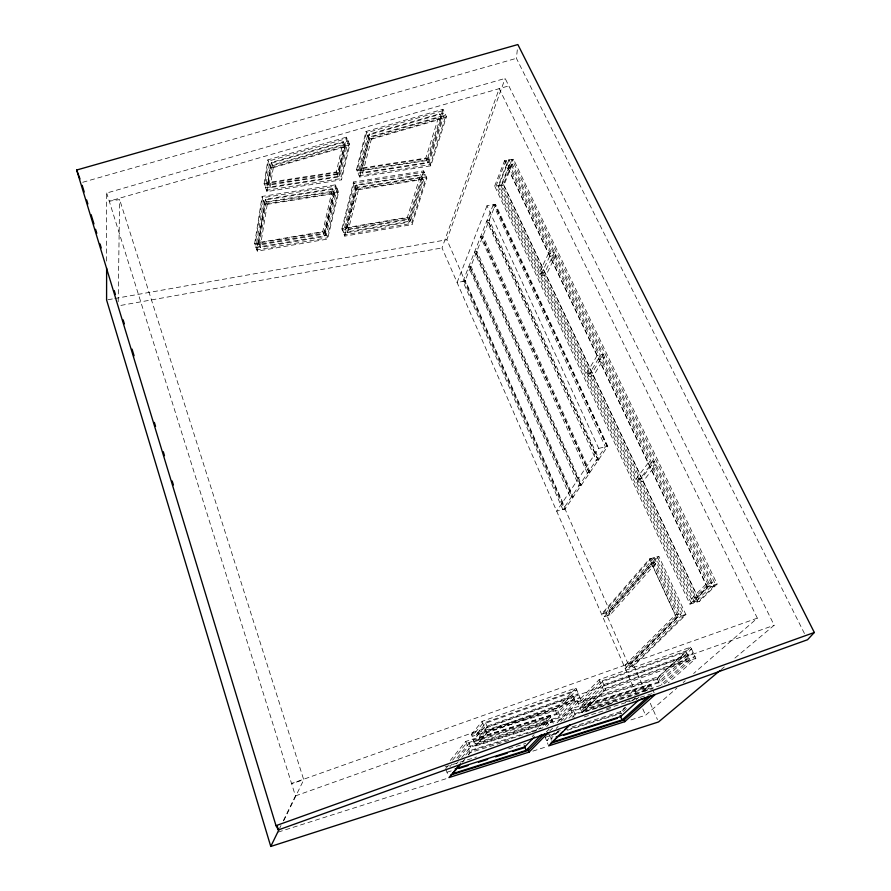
<?xml version="1.0" encoding="UTF-8"?>
<svg xmlns="http://www.w3.org/2000/svg" width="891" height="891" viewBox="0 0 891 891"><rect width="100%" height="100%" fill="white"/><g stroke="black" fill="none" stroke-linecap="round" stroke-linejoin="round"><path stroke-width="0.67" stroke-dasharray="4.46 3.34" d="M106.63 261.085L106.686 193.024L505.141 78.419L774.168 625.248L733.839 658.972M118.191 301.748L119.617 199.584L109.237 201.177L508.806 85.881M804.45 633.523L516.412 58.327L517.571 47.301M254.626 243.733L262.099 196.432L335.551 184.827L338.569 192.289L327.587 239.078L257.31 251.128L254.626 243.733L324.747 231.838L335.551 184.827M264.092 183.858L267.89 159.868L346.51 137.136L349.706 144.81L341.487 179.848L266.988 191.554L264.092 183.858L338.424 172.342L346.51 137.136M258.345 242.575L265.362 199.272L332.577 188.591L334.582 193.559L324.658 236.494L260.15 247.509L258.345 242.575L322.765 231.66L332.577 188.591M268.068 182.521L271.321 162.474L343.269 141.658L345.385 146.759L338.413 176.975L270.006 187.656L268.068 182.521L336.364 171.952L343.269 141.658M257.31 251.128L264.95 204.072L262.099 196.432M266.988 191.554L270.864 167.664L267.89 159.868M260.15 247.509L267.255 204.351L265.362 199.272M270.006 187.656L273.303 167.664L271.321 162.474M341.888 228.931L353.493 181.987L423.659 170.905L426.856 178.144L412.032 224.588L344.772 236.126L341.888 228.931L409.025 217.549L412.032 224.588M356.578 169.524L365.967 131.523L442.994 109.259L446.447 116.766L430.787 165.826L359.674 176.997L356.578 169.524L427.535 158.52L430.787 165.826M345.686 227.784L356.467 184.793L420.675 174.591L422.802 179.425L409.359 222.037L347.613 232.584L345.686 227.784L407.354 217.337L420.675 174.591M360.632 168.199L369.164 134.162L439.653 113.758L441.947 118.759L427.992 162.975L362.704 173.177L360.632 168.199L425.82 158.097L439.653 113.758M344.772 236.126L356.545 189.404L353.493 181.987M359.674 176.997L369.208 139.152L365.967 131.523M347.613 232.584L358.494 189.727L356.467 184.793M362.704 173.177L371.324 139.241L369.164 134.162M423.659 170.905L408.356 219.687L346.644 230.179L357.48 187.266L421.744 177.008M442.994 109.259L426.912 160.536L361.668 170.682L370.244 136.702L440.8 116.264M636.207 693.744L442.025 247.921L499.216 88.643L757.339 618.154L693.621 673.507M685.925 614.701L676.525 617.463L625.181 668.439L633.857 665.811L685.925 614.701L658.839 556.34L649.561 558.891L601.525 614.122L610.101 611.672L446.881 239.724L505.141 78.419M486.998 205.765L457.094 282.525L465.002 281.033L495.519 204.317L486.998 205.765L598.707 448.418L556.675 511.156L565.05 509.006L607.751 446.235L495.519 204.317M494.683 186.03L504.584 160.625L513.45 159.222L717.132 584.062L699.513 601.358L689.935 604.154L494.683 186.03L503.359 184.593L513.45 159.222M512.325 164.144L503.905 185.261L699.346 600.423L692.953 602.283L498.114 186.219L506.422 165.091L512.325 164.144L714.003 586.011L707.476 587.893L506.422 165.091M279.785 827.962L280.988 825.5M283.405 820.566L295.444 795.919L106.686 193.024M283.639 820.901L303.753 779.792L119.617 199.584M450.233 760.524L465.77 741.412L550.07 715.295L553.745 724.372M471.35 734.552L482.076 721.354L575.965 687.963L580.732 699.413L561.308 719.237L475.638 745.956L471.35 734.552L556.797 708.189L561.308 719.237M445.7 768.666L447.427 766.55M452.617 760.201L466.461 743.283L550.805 717.099L539.656 728.805M449.933 766.594L451.67 764.478M456.916 758.118L469.134 743.294L546.261 719.327L549.19 726.599M476.652 734.162L485.74 723.147L571.621 692.563L574.784 700.192L558.212 717.288L479.536 741.769L476.652 734.162L555.204 709.904L575.965 687.963M458.297 758.575L467.864 747.026L552.275 720.741L546.673 726.544M456.493 763.843L458.252 761.738M461.761 757.539L470.526 747.026L547.731 722.957L542.953 727.947M465.77 754.955L469.267 750.79L545.827 726.856M468.22 754.744L469.969 752.672L509.585 740.265M475.638 745.956L486.531 733.048L580.732 699.413M462.229 762.25L464.879 759.121M468.41 754.944L471.929 750.768L530.858 732.335M479.536 741.769L488.702 730.91L574.784 700.192M604.254 616.683L651.321 563.09L657.502 561.375L681.47 613.197L631.073 663.182L625.293 664.931L626.629 668.005L678.096 617.006L651.109 558.468L602.962 613.71L604.254 616.683L609.967 615.035L657.502 561.375M610.101 611.672L658.839 556.34M607.116 615.859L654.417 562.232L678.352 614.111L628.188 664.062M535.235 730.943L550.07 715.295M532.217 736.601L534.077 734.652M546.25 732.068L549.056 729.183M557.053 722.746L570.563 708.935L650.33 684.221L654.194 692.975M611.326 703.634L582.124 712.744L577.568 701.774L599.142 679.722L690.703 647.156L695.838 658.304L668.217 682.929M549.78 730.999L552.598 728.114M560.673 721.554L571.309 710.74L651.098 685.97L645.117 691.438M556.207 728.393L558.134 726.443M563.914 720.596L573.548 710.851L646.532 688.175L647.568 690.514M582.959 701.328L602.472 681.593L686.237 651.767L689.634 659.195L660.365 685.513L586.011 708.646L582.959 701.328L657.202 678.396L686.237 651.767M554.347 732.903L546.573 740.722L551.819 739.062M568.904 718.246L572.79 714.348L639.56 693.543M558.579 730.91L550.85 738.65L553.478 737.826M572.122 717.355L575.029 714.448L617.53 701.195M625.293 664.931L675.233 615.024L681.47 613.197M689.935 604.154L707.32 586.879L717.132 584.062M586.011 708.646L605.691 689.155L689.634 659.195M582.124 712.744L603.987 691.104L695.838 658.304M572.011 726.911L620.437 711.664L625.415 707.098M632.398 700.694L635.383 697.943M642.355 691.539L650.33 684.221M577.568 701.774L658.36 676.848L690.703 647.156M625.293 707.666L619.223 713.234L566.576 729.829M642.489 691.895L646.532 688.175M623.143 711.508L628.144 706.942M636.129 699.647L639.125 696.918M664.341 683.887L694.98 656.444L603.174 689.2L581.355 710.918L653.014 688.609M630.984 719.895L645.574 715.25L676.915 688.03M683.174 682.584L685.268 680.769M721.109 669.62L724.294 666.958M469.813 266.832L572.679 497.802L469.813 266.832L470.949 266.075L573.325 496.844L572.044 497.568L570.775 497.891L468.621 267.055L470.715 266.665M757.339 618.154L291.569 783.534L303.753 779.792M295.444 795.919L774.168 625.248M278.148 832.105L447.939 778.11M532.829 751.113L547.419 746.469M446.992 772.23L453.564 770.147M445.055 766.884L476.529 756.982M545.827 735.164L549.758 733.928M557.61 731.444L560.227 730.62M558.679 732.313L549.469 735.22L552.231 742.092M508.661 748.808L525.723 743.428M545.203 737.28L558.301 733.159M567.467 730.264L621.15 713.335M625.371 701.985L652.891 693.387M532.172 731.923L537.407 730.286M606.537 708.657L633.947 700.081M584.195 716.899L597.304 712.789M598.618 712.377L613.03 707.866M270.864 167.664L349.706 144.81M369.208 139.152L446.447 116.766M273.303 167.664L345.385 146.759M371.324 139.241L441.947 118.759M82.729 182.287L516.412 58.327M598.707 448.418L607.751 446.235M120.864 305.401L442.025 247.921M107.956 299.732L113.424 298.763M114.794 298.518L446.881 239.724M498.114 186.219L503.905 185.261M264.95 204.072L338.569 192.289M356.545 189.404L426.856 178.144M267.255 204.351L334.582 193.559M358.494 189.727L422.802 179.425M504.584 160.625L707.32 586.879M503.359 184.593L699.513 601.358M649.561 558.891L676.525 617.463M651.321 563.09L675.233 615.024M658.36 676.848L662.046 685.123M425.82 158.097L427.992 162.975M657.202 678.396L660.365 685.513M633.857 665.811L645.362 692.017M650.285 703.255L657.458 719.594M609.967 615.035L608.676 612.072L657.291 556.764L684.355 615.169L632.421 666.245L631.073 663.182M642.801 708.88L645.574 715.25M620.437 711.664L621.506 714.17M407.354 217.337L409.359 222.037M602.472 681.593L605.691 689.155M599.142 679.722L603.987 691.104M573.548 710.851L576.51 718.046M570.563 708.935L574.283 717.957M338.424 172.342L341.487 179.848M336.364 171.952L338.413 176.975M555.204 709.904L558.212 717.288M544.512 735.576L548.121 744.586M324.747 231.838L327.587 239.078M322.765 231.66L324.658 236.494M485.74 723.147L488.702 730.91M482.076 721.354L486.531 733.048M469.134 743.294L471.929 750.768M465.77 741.412L469.969 752.672M445.923 769.267L448.296 775.794M262.578 197.702L255.071 244.958L325.215 233.041L336.052 186.063L262.578 197.702M268.38 161.16L264.571 185.139L338.925 173.589L347.045 138.417L268.38 161.16M263.524 200.252L255.962 247.431L326.162 235.458L337.054 188.547L263.524 200.252M269.372 163.755L265.54 187.7L339.95 176.095L348.103 140.967L269.372 163.755M264.482 202.792L256.864 249.892L327.108 237.864L338.057 191.042L264.482 202.792M270.363 166.361L266.498 190.262L340.975 178.601L349.172 143.529L270.363 166.361M266.309 201.811L259.248 245.047L323.711 234.077L333.579 191.075L266.309 201.811M272.312 165.069L269.037 185.083L337.388 174.458L344.327 144.208L272.312 165.069M354.005 183.223L342.367 230.134L409.526 218.718L424.183 172.108L354.005 183.223M366.502 132.792L357.091 170.771L428.081 159.734L443.562 110.506L366.502 132.792M355.019 185.696L343.325 232.529L410.528 221.068L425.252 174.525L355.019 185.696M367.582 135.332L358.126 173.255L429.161 162.173L444.72 113.001L367.582 135.332M356.032 188.168L344.294 234.923L411.531 223.418L426.321 176.941L356.032 188.168M368.674 137.882L359.151 175.75L430.242 164.612L445.868 115.507L368.674 137.882M506.066 160.391L496.131 185.785L691.539 603.686L708.958 586.412L506.066 160.391M509.017 159.923L499.027 185.306L694.735 602.75L712.232 585.476L509.017 159.923M493.28 204.696L462.93 281.422L562.856 509.574L605.379 446.814L493.28 204.696M509.374 164.612L501.009 185.74L694.568 597.972L709.091 583.505L509.374 164.612M511.98 159.456L501.911 184.838L697.92 601.826L715.506 584.529L511.98 159.456M548.466 253.512L538.977 273.481L544.902 272.345L554.514 252.398L548.466 253.512M549.758 256.229L540.224 276.154L546.161 275.018L555.806 255.104L549.758 256.229M597.059 355.698L586.111 374.142L592.192 372.806L603.252 354.351L597.059 355.698M598.451 358.627L587.47 377.027L593.551 375.69L604.655 357.28L598.451 358.627M648.102 463.053L635.561 479.737L641.787 478.166L654.462 461.471L648.102 463.053M649.617 466.227L637.02 482.844L643.257 481.274L655.976 464.634L649.617 466.227M482.822 723.292L472.063 736.445L557.543 710.027L576.755 689.868L482.822 723.292M484.303 727.19L473.489 740.243L559.047 713.702L578.348 693.677L484.303 727.19M487.221 727.023L478.088 737.96L556.697 713.591L573.203 696.372L487.221 727.023M485.784 731.088L474.914 744.052L560.55 717.389L579.93 697.497L485.784 731.088M654.206 557.61L605.813 612.897L629.525 667.125L681.225 616.082L654.206 557.61M599.944 681.615L578.326 703.6L659.14 678.619L691.561 649.004L599.944 681.615M601.559 685.402L579.841 707.254L660.721 682.161L693.265 652.724L601.559 685.402M604.076 685.368L584.485 704.981L658.783 681.949L687.93 655.475L604.076 685.368M705.828 584.44L691.36 598.897L697.753 597.048L712.355 582.569L705.828 584.44M489.259 220.044L486.809 221.068L596.257 460.279L597.583 459.956L598.952 459.177L489.259 220.044M482.955 235.892L480.55 236.906L587.459 473.266L588.762 472.943L590.098 472.185L482.955 235.892M476.863 251.229L474.491 252.22L578.972 485.795L580.253 485.472L581.567 484.737L476.863 251.229M465.236 280.453L464.111 281.2L564.103 509.251L565.362 508.549L465.236 280.453M580.887 485.729L475.705 251.997L580.887 485.729M589.408 473.21L481.775 236.683L589.408 473.21M598.229 460.246L488.056 220.857L598.229 460.246M607.372 446.792L494.55 204.484L607.372 446.792"/><path stroke-width="1.34" d="M106.619 268.024L106.586 299.977L270.764 846.45L658.505 721.966L720.051 670.511M270.764 846.45L279.184 829.198M460.335 764.088L448.941 777.576L529.12 752.082L547.909 732.914M460.469 764.333L452.539 773.722L526.158 750.367L541.516 734.518M814.329 632.476L807.558 639.727L278.393 829.922L276.01 825.667L76.671 170.025L517.86 44.55L814.329 632.476L276.01 825.667M534.344 736.924L524.788 746.892L455.167 768.911M544.368 733.995L528.441 750.356L450.924 774.958M562.912 731.511L552.231 742.092L622.085 719.928L648.592 696.094M564.861 729.595L569.717 724.784M570.14 724.606L548.644 745.878L624.725 721.688L654.974 694.724L640.551 699.246M638.936 699.981L620.648 716.576L556.118 736.991M651.176 695.682L624.012 720.017L550.571 743.328M458.809 768.488L467.998 765.581M478.5 762.25L487.689 759.344M495.574 756.86L507.38 753.118M512.637 751.458L524.454 747.716M563.613 735.331L580.642 729.941M583.271 729.105L617.34 718.324M623.655 719.182L624.725 721.688M620.181 715.462L622.085 719.928M527.762 748.629L529.12 752.082M524.342 745.734L526.158 750.367M76.671 170.025L79.978 178.879M82.195 185.328L84.222 191.988M86.661 199.985L87.875 203.972M91.116 214.631L93.956 223.953M95.571 229.277L96.796 233.275M100.037 243.934L101.251 247.932M114.226 290.544L115.44 294.542M123.136 319.847L124.361 323.834M132.057 349.138L134.084 355.799M154.355 422.39L155.569 426.388M163.276 451.692L164.49 455.691M172.186 480.995L173.411 484.982M277.179 825.935L278.393 829.922"/></g></svg>
